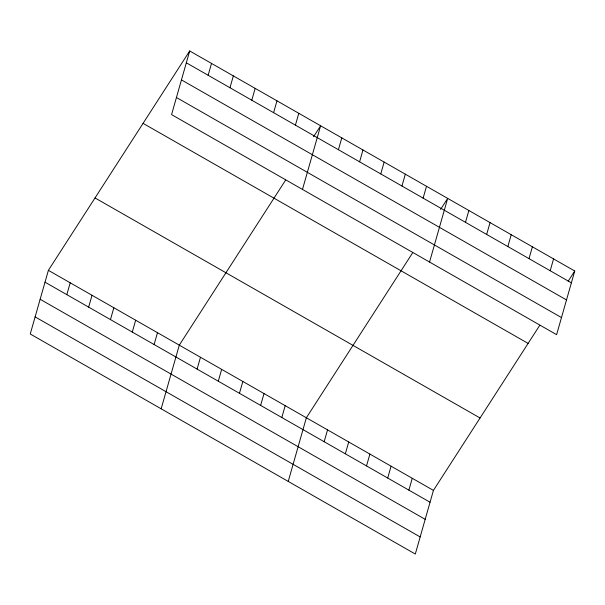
<?xml version="1.0" encoding="UTF-8"?>
<svg xmlns="http://www.w3.org/2000/svg" width="605" height="605" viewBox="0 0 605 605"><rect width="100%" height="100%" fill="white"/><g stroke="black" fill="none" stroke-linecap="round" stroke-linejoin="round"><path stroke-width="0.91" d="M189.698 50.956L171.57 114.61L556.615 334.663L574.75 271.01L189.698 50.956L48.385 270.337L30.25 333.99L415.302 554.044L433.43 490.39L539.773 325.309M66.83 294.65L70.203 282.807M88.648 307.121L92.02 295.278M110.465 319.584L113.838 307.748M132.283 332.054L135.664 320.219M208.143 75.27L211.523 63.427M154.109 344.525L157.482 332.682M229.968 87.74L233.341 75.897M161.164 408.806L179.299 345.152L285.643 180.071M251.786 100.211L255.159 88.368M197.101 369.103L200.474 357.26M273.604 112.674L276.977 100.838M218.284 381.203L221.657 369.36M295.421 125.144L298.794 113.309M239.459 393.303L242.832 381.46M302.485 189.425L320.62 125.772L313.519 136.79M260.634 405.411L264.007 393.568M338.422 149.722L341.795 137.879M281.817 417.511L285.189 405.668M359.597 161.822L362.97 149.98M288.237 481.429L306.364 417.775L412.708 252.686M380.779 173.922L384.152 162.087M324.167 441.718L327.547 429.875M401.954 186.03L405.327 174.187M345.349 453.818L348.722 441.975M423.129 198.13L426.502 186.287M366.524 465.926L369.897 454.083M429.55 262.048L447.685 198.395L440.584 209.406M387.707 478.026L391.08 466.183M465.487 222.338L468.86 210.495M408.882 490.126L412.255 478.29M486.67 234.438L490.042 222.602M507.845 246.545L511.217 234.702M529.02 258.645L532.392 246.802M550.202 270.745L553.575 258.91M568.163 281.242L574.75 271.01M186.325 62.799L571.377 282.853M181.455 79.898L566.507 299.951M176.441 97.511L561.485 317.565M143.067 123.352L528.112 343.406M95.015 197.941L480.067 417.995M48.385 270.337L433.43 490.39M45.012 282.18L430.057 502.233M40.142 299.278L425.186 519.332M35.12 316.891L420.173 536.945"/></g></svg>
